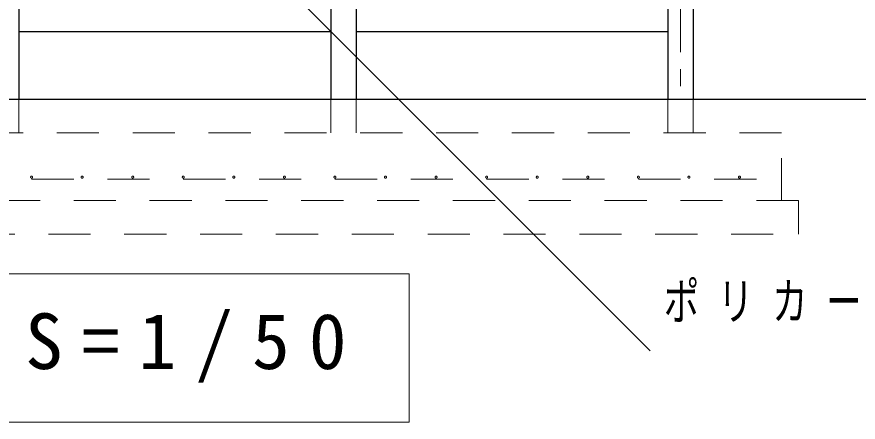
# Model space of a CAD drawing. Units: millimetres on the paper, scale 1:50. Extents: x -365 to 0, y 0 to 257.
# Drawn here: x -267.22 to -217.3, y 48.38 to 72.42 of the extents above; entities that cross this region are included whole.
import ezdxf

# ---------------------------------------------------------------- set-up
doc = ezdxf.new("R2010")
doc.units = ezdxf.units.MM
doc.linetypes.add('USER1', pattern=[4.5, 2.5, -2])
doc.linetypes.add('USER2', pattern=[6, 3, -1, 1, -1])
doc.layers.add('LY_1', color=7, linetype='Continuous', lineweight=25)
doc.styles.add('ＭＳ ゴシック', font='')
doc.styles.get('ＭＳ ゴシック').set_extended_font_data('MS Gothic')

msp = doc.modelspace()

# ---------------------------------------------------------------- linework, layer by layer
at = {"layer": 'LY_1', "color": 2, "linetype": 'USER2', "lineweight": 13}
msp.add_line((-227.845, 121.317), (-227.845, 67.534), dxfattribs=at)
at = {"layer": 'LY_1'}
for p, q in [((-228.595, 115.052), (-228.595, 67.534)), ((-227.095, 115.052), (-227.095, 67.534)), ((-267.095, 113.452), (-267.095, 67.534)), ((-248.595, 107.534), (-248.595, 67.534)), ((-247.095, 107.534), (-247.095, 67.534)), ((-248.595, 71.534), (-267.095, 71.534)), ((-228.595, 71.534), (-247.095, 71.534)), ((-321.105, 67.534), (-213.108, 67.534))]:
    msp.add_line(p, q, dxfattribs=at)
at = {"layer": 'LY_1', "lineweight": 13}
for p, q in [((-254.486, 77.448), (-229.652, 52.614)), ((-243.945, 57.184), (-291.745, 57.184)), ((-243.945, 48.384), (-243.945, 57.184)), ((-291.745, 48.384), (-243.945, 48.384))]:
    msp.add_line(p, q, dxfattribs=at)
at = {"layer": 'LY_1', "color": 4, "linetype": 'USER1', "lineweight": 13}
for p, q in [((-267.095, 67.534), (-267.095, 65.534)), ((-248.595, 67.534), (-248.595, 65.534)), ((-247.095, 67.534), (-247.095, 65.534)), ((-228.595, 67.534), (-228.595, 65.534)), ((-227.095, 67.534), (-227.095, 65.534))]:
    msp.add_line(p, q, dxfattribs=at)
at = {"layer": 'LY_1', "color": 131, "linetype": 'USER1', "lineweight": 13}
for p, q in [((-221.845, 65.534), (-313.845, 65.534)), ((-221.845, 61.534), (-221.845, 65.534)), ((-223.345, 62.794), (-312.345, 62.794)), ((-220.845, 61.534), (-314.845, 61.534)), ((-220.845, 59.534), (-220.845, 61.534)), ((-314.845, 59.534), (-220.845, 59.534))]:
    msp.add_line(p, q, dxfattribs=at)
at = {"layer": 'LY_1', "linetype": 'USER1', "lineweight": 13}
for centre in [(-266.345, 62.914), (-263.345, 62.914), (-260.345, 62.914), (-257.345, 62.914), (-254.345, 62.914), (-251.345, 62.914), (-248.345, 62.914), (-245.345, 62.914), (-242.345, 62.914), (-239.345, 62.914), (-236.345, 62.914), (-233.345, 62.914), (-230.345, 62.914), (-227.345, 62.914), (-224.345, 62.914)]:
    msp.add_circle(centre, 0.06, dxfattribs=at)

# ---------------------------------------------------------------- texts
at = {"layer": 'LY_1', "attachment_point": 4, "style": 'ＭＳ ゴシック'}
for s, insert, char_height in [('\\T1.53;\\W0.7;ポリカーボネート\u30005ｔ(霞クリア)', (-228.837, 55.264), 2.199), ('\\T1.5;立面図\\~S=1/50', (-290.345, 52.784), 3.299)]:
    msp.add_mtext(s, dxfattribs=dict(at, insert=insert, char_height=char_height))

doc.saveas('drawing.dxf')
